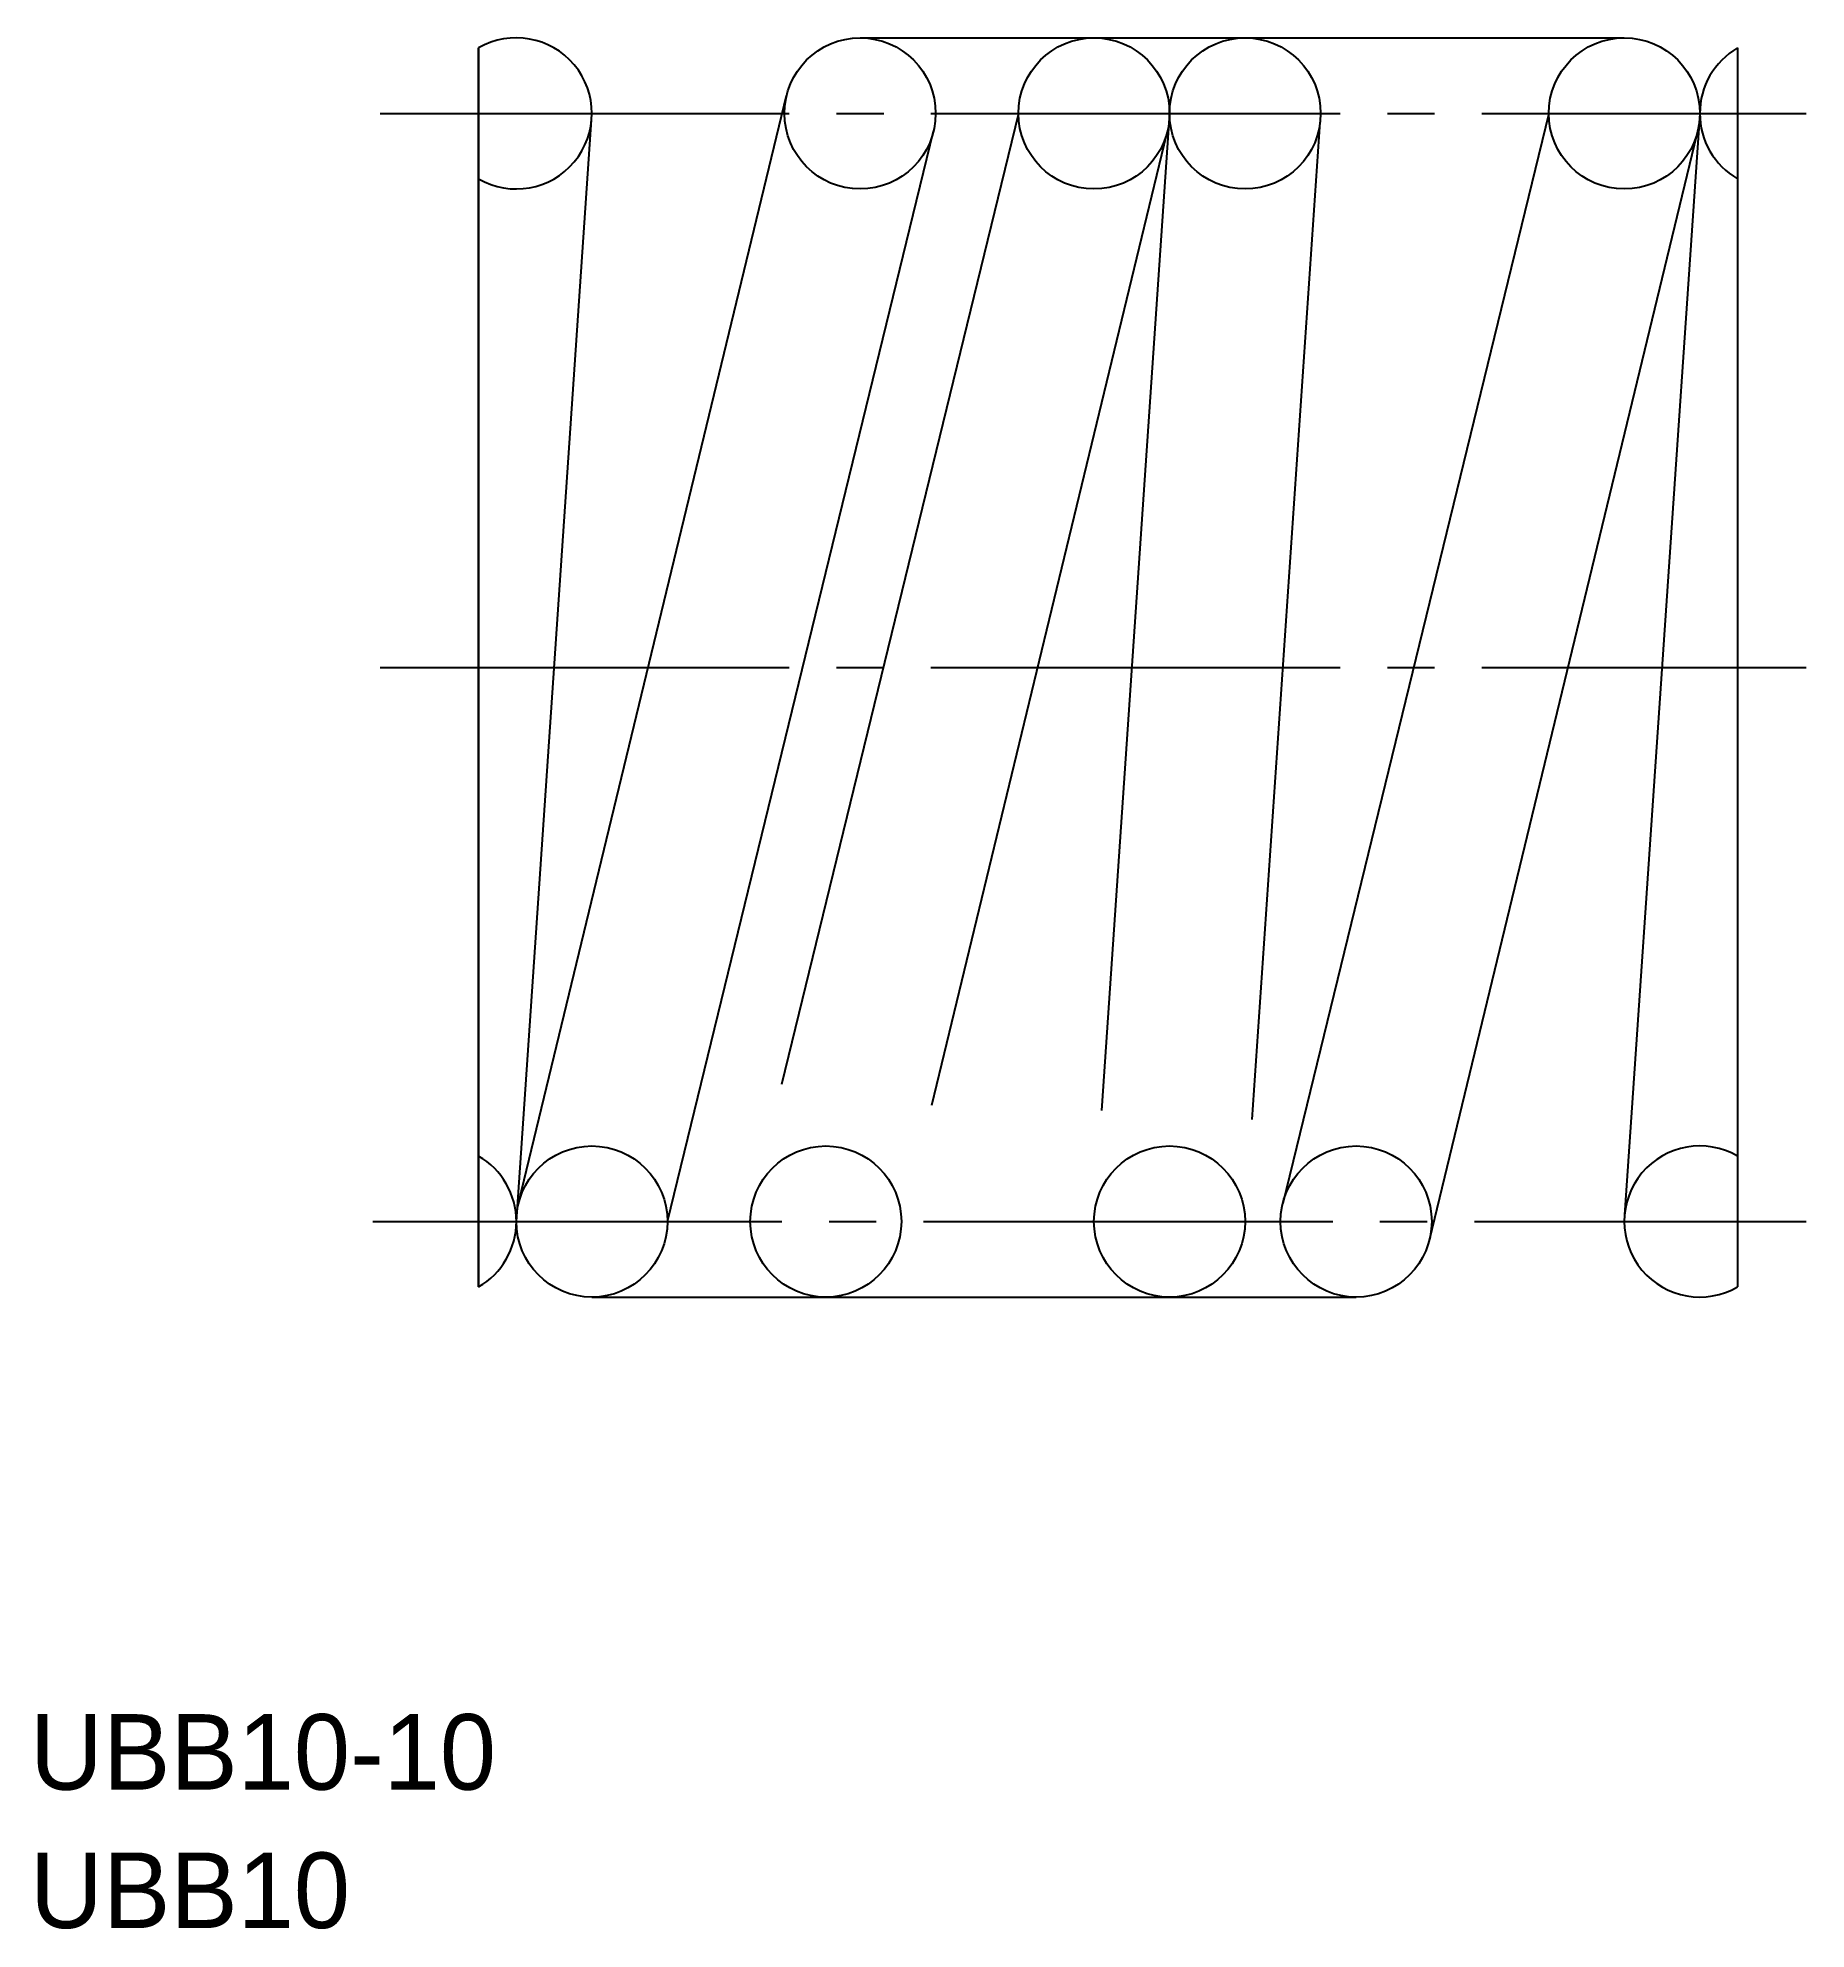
# Model space of a CAD drawing. Extents: x 3.8 to 17.8, y 1.8 to 16.8.
import ezdxf

# ---------------------------------------------------------------- set-up
doc = ezdxf.new("R2010")
doc.units = 0
doc.header["$LTSCALE"] = 0.25
doc.linetypes.add('CENTER', pattern=[17.5, 13, -1.5, 1.5, -1.5])
doc.linetypes.add('PHANTOM', pattern=[63.5, 31.75, -6.35, 6.35, -6.35, 6.35, -6.35])
doc.layers.get('0').update_dxf_attribs({"linetype": 'CONTINUOUS'})
doc.layers.add('CENTER', color=1, linetype='CENTER')

msp = doc.modelspace()

# ---------------------------------------------------------------- linework, layer by layer
at = {"color": 7, "linetype": 'CONTINUOUS'}
for p, q in [((7.3, 16.733), (7.3, 6.894)), ((7.3, 6.894), (7.3, 16.733)), ((17.3, 16.733), (17.3, 6.894)), ((7.623, 7.579), (9.747, 16.354)), ((7.6, 7.413), (8.198, 16.161)), ((15.8, 16.213), (13.687, 7.555)), ((17, 16.213), (16.402, 7.465)), ((8.8, 7.413), (10.913, 16.071)), ((16.977, 16.048), (14.853, 7.272))]:
    msp.add_line(p, q, dxfattribs=at)
at = {"color": 3, "linetype": 'PHANTOM'}
for p, q in [((10.33, 16.813), (16.4, 16.813)), ((11.588, 16.213), (9.475, 7.555)), ((12.788, 16.213), (12.19, 7.465)), ((13.983, 16.143), (13.379, 7.312)), ((12.764, 16.048), (10.641, 7.272)), ((8.2, 6.813), (14.27, 6.813))]:
    msp.add_line(p, q, dxfattribs=at)
at = {"color": 7, "linetype": 'CONTINUOUS'}
for centre in [(10.33, 16.213), (16.4, 16.213), (8.2, 7.413), (14.27, 7.413)]:
    msp.add_circle(centre, 0.6, dxfattribs=at)
at = {"color": 3, "linetype": 'PHANTOM'}
for centre in [(12.188, 16.213), (13.388, 16.213), (10.058, 7.413), (12.788, 7.413)]:
    msp.add_circle(centre, 0.6, dxfattribs=at)
at = {"color": 7, "linetype": 'CONTINUOUS'}
for centre, start, end in [((7.6, 16.213), 240, 120), ((17.6, 16.213), 120, 240), ((17, 7.413), 60, 300), ((7, 7.413), 300, 60)]:
    msp.add_arc(centre, 0.6, start, end, dxfattribs=at)
at = {"layer": 'CENTER', "color": 1, "linetype": 'CENTER'}
for p, q in [((6.518, 16.213), (17.845, 16.213)), ((6.518, 11.813), (17.845, 11.813)), ((6.459, 7.413), (17.845, 7.413))]:
    msp.add_line(p, q, dxfattribs=at)

# ---------------------------------------------------------------- texts
for s, p in [('UBB10-10', (3.737, 2.901)), ('UBB10', (3.737, 1.802))]:
    msp.add_text(s, height=0.6).set_placement(p)

doc.saveas('drawing.dxf')
